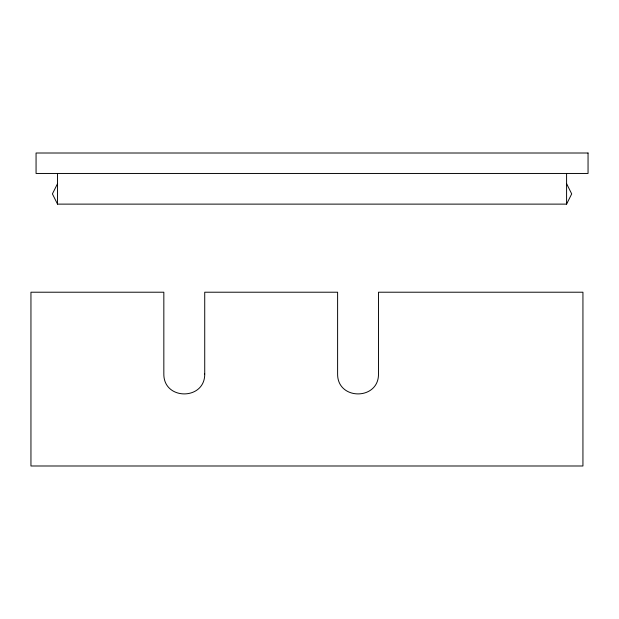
<?xml version="1.0" encoding="UTF-8"?>
<svg xmlns="http://www.w3.org/2000/svg" width="619" height="619" viewBox="0 0 619 619"><rect width="100%" height="100%" fill="white"/><g stroke="black" fill="none" stroke-linecap="round" stroke-linejoin="round"><path stroke-width="0.93" d="M57.528 183.681L52.414 193.902L57.528 204.123L566.586 204.123L571.693 193.902L566.586 183.681M566.586 173.459L566.586 204.123M57.528 173.459L57.528 204.123M204.727 373.992C204.997 400.532 163.563 400.532 163.834 373.992L163.834 292.214L30.95 292.214L30.95 465.991L582.936 465.991L582.936 292.214L378.495 292.214L378.495 373.992C378.766 400.532 337.34 400.532 337.61 373.992L337.61 292.214L204.727 292.214L204.727 373.992M588.05 153.009L36.064 153.009L36.064 173.459L588.05 173.459L588.05 153.009"/></g></svg>
